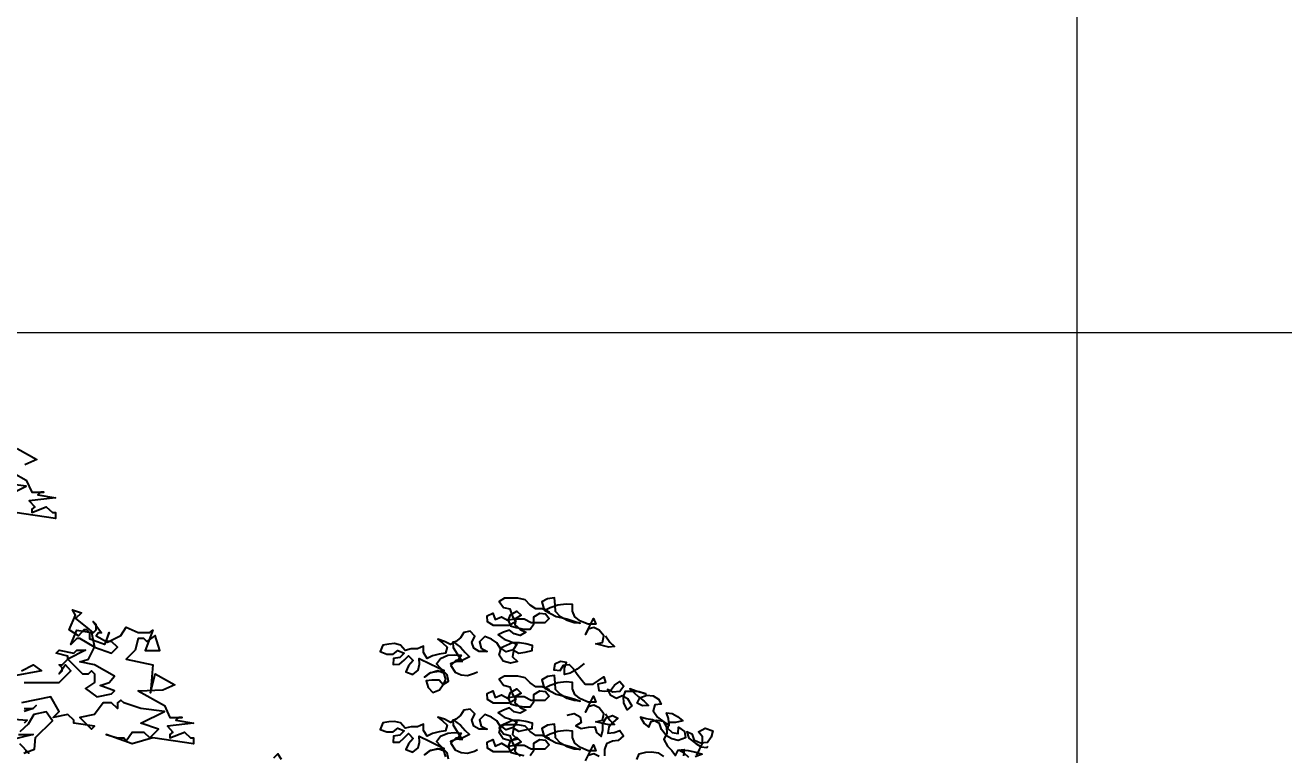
# Model space of a CAD drawing. Header units: millimetres. Extents: x 684983 to 685377, y 990360 to 990509.
# Drawn here: x 685204.124 to 685206.342, y 990445.294 to 990446.58 of the extents above; entities that cross this region are included whole.
import ezdxf

# ---------------------------------------------------------------- set-up
doc = ezdxf.new("R2010")
doc.units = ezdxf.units.MM
doc.header["$PDMODE"] = 35
doc.header["$PDSIZE"] = 0.2
for name, color, linetype in [('dim', 7, 'Continuous'), ('MAHAGONY', 7, 'Continuous'), ('SYMBOLS', 7, 'Continuous'), ('VENGA TREE', 7, 'Continuous')]:
    doc.layers.add(name, color=color, linetype=linetype)
doc.layers.add('grid', color=8, linetype='Continuous', lineweight=9)
doc.styles.add('DIM', font='ARIALN.TTF', dxfattribs={"width": 0.8, "height": 1})
doc.dimstyles.get("Standard").update_dxf_attribs({"dimtxt": 1, "dimasz": 0.18, "dimexe": 0.18, "dimexo": 0.0625, "dimgap": 0.09, "dimtad": 0, "dimrnd": 0.05, "dimzin": 0, "dimdsep": 46, "dimtxsty": 'DIM', "dimcen": 0.09, "dimse1": 1, "dimse2": 1, "dimsd1": 1, "dimsd2": 1, "dimadec": 0, "dimazin": 0, "dimtfac": 1, "dimtix": 1, "dimtofl": 0, "dimtmove": 2, "dimatfit": 3, "dimfxl": 0, "dimtolj": 1, "dimtzin": 0, "dimarcsym": 0})

# ---------------------------------------------------------------- blocks, each defined once
blk = doc.blocks.new('*D57')
at = {"layer": 'Defpoints', "color": 0, "transparency": 16777216}
for p in [(685192.3597, 990448.8721), (685192.1055, 990447.83), (685211.2073, 990443.1706)]:
    blk.add_point(p, dxfattribs=at)
at = {"layer": 'dim', "color": 0, "transparency": 16777216, "insert": (685201.9106, 990446.5424), "char_height": 1, "attachment_point": 5, "rotation": 346.2918, "style": 'DIM'}
blk.add_mtext('\\A1;19.65', dxfattribs=at)
blk = doc.blocks.new('TREE30')
at = {"color": 105, "flags": 128}
blk.add_lwpolyline([(0.1895, 3.045), (0.1975, 3.033), (0.2066, 3.025), (0.1956, 3.0239), (0.1715, 3.0299), (0.1835, 3.0329), (0.1865, 3.045), (0.1775, 3.056), (0.1675, 3.061), (0.1565, 3.0579), (0.1515, 3.0479), (0.1665, 3.078), (0.1715, 3.067), (0.1565, 3.0669), (0.1425, 3.0729), (0.1314, 3.0809), (0.1274, 3.0919), (0.1274, 3.104), (0.1154, 3.1049), (0.0994, 3.1029), (0.0854, 3.0979), (0.0754, 3.0929), (0.0964, 3.0819), (0.1164, 3.0769), (0.1295, 3.0729), (0.1415, 3.0689), (0.1305, 3.0699), (0.1174, 3.0739), (0.1044, 3.0809), (0.0954, 3.0909), (0.0944, 3.1029), (0.0934, 3.1169), (0.0804, 3.1149), (0.0694, 3.1089), (0.0734, 3.0959), (0.0834, 3.0899), (0.0704, 3.0959), (0.0584, 3.0959), (0.0474, 3.1029), (0.0383, 3.1129), (0.0243, 3.1159), (-0.0007, 3.1158), (-0.0107, 3.1098), (-0.0027, 3.0988), (0.0093, 3.0958), (0.0133, 3.0828), (0.0204, 3.0718), (0.0074, 3.0648), (-0.0217, 3.0648), (-0.0327, 3.0718), (-0.0337, 3.0828), (-0.0227, 3.0878), (-0.0187, 3.0758), (-0.0067, 3.0808), (0.0063, 3.0738), (0.0103, 3.0848), (0.0223, 3.0918), (0.0304, 3.0838), (0.0184, 3.0768), (0.0063, 3.0748), (0.0104, 3.0638), (0.0214, 3.0608), (0.0354, 3.0578), (0.0474, 3.0578), (0.0544, 3.0679), (0.0544, 3.0809), (0.0654, 3.0879), (0.0764, 3.0869), (0.0834, 3.0779), (0.0754, 3.0699), (0.0494, 3.0699), (0.0364, 3.0768), (0.0204, 3.0768), (0.0184, 3.0658), (0.0284, 3.0568), (0.0394, 3.0518), (0.0284, 3.0458), (0.0174, 3.0488), (0.0084, 3.0558), (-0.0026, 3.0518), (-0.0126, 3.0468), (-0.0016, 3.0388), (0.0104, 3.0348), (0.0224, 3.0298), (0.0154, 3.0188), (0.0024, 3.0148), (-0.0086, 3.0228), (0.0144, 3.0328), (0.0274, 3.0328), (0.0394, 3.0308), (0.0514, 3.0278), (0.0504, 3.0168), (0.0374, 3.0138), (0.0264, 3.0118), (0.0164, 3.0178), (0.0144, 3.0058), (0.0234, 2.9968), (0.0104, 2.9938), (-0.0036, 2.9977), (-0.0106, 3.0087), (-0.0076, 3.0198), (-0.0156, 3.0318), (-0.0256, 3.0388), (-0.0377, 3.0438), (-0.0477, 3.0337), (-0.0446, 3.0217), (-0.0336, 3.0157), (-0.0486, 3.0157), (-0.0587, 3.0217), (-0.0627, 3.0327), (-0.0567, 3.0447), (-0.0657, 3.0537), (-0.0777, 3.0517), (-0.0837, 3.0417), (-0.0927, 3.0347), (-0.1027, 3.0287), (-0.1137, 3.0347), (-0.1267, 3.0387), (-0.1177, 3.0317), (-0.1087, 3.0237), (-0.1117, 3.0127), (-0.1237, 3.0106), (-0.1367, 3.0076), (-0.1467, 3.0026), (-0.1537, 3.0136), (-0.1537, 3.0256), (-0.1648, 3.0206), (-0.1768, 3.0206), (-0.1878, 3.0176), (-0.1968, 3.0276), (-0.2078, 3.0306), (-0.2188, 3.0296), (-0.2298, 3.0276), (-0.2348, 3.0155), (-0.2228, 3.0106), (-0.2108, 3.0106), (-0.2018, 3.0176), (-0.1898, 3.0126), (-0.1978, 3.0046), (-0.2098, 3.0026), (-0.2108, 2.9915), (-0.1988, 2.9916), (-0.1898, 2.9996), (-0.1818, 3.0076), (-0.1727, 2.9986), (-0.1817, 2.9886), (-0.1867, 2.9776), (-0.1737, 2.9726), (-0.1637, 2.9806), (-0.1607, 2.9916), (-0.1617, 3.0026), (-0.1407, 2.9926), (-0.1147, 2.9796), (-0.1287, 2.9776), (-0.1407, 2.9756), (-0.1517, 2.9676), (-0.1407, 2.9756), (-0.1267, 2.9796), (-0.1157, 2.9756), (-0.1117, 2.9636), (-0.1166, 2.9526), (-0.1237, 2.9616), (-0.1377, 2.9616), (-0.1487, 2.9606), (-0.1447, 2.9476), (-0.1357, 2.9386), (-0.1236, 2.9436), (-0.1166, 2.9536), (-0.1066, 2.9596), (-0.1087, 2.9716), (-0.1207, 2.9836), (-0.1287, 2.9926), (-0.1217, 3.0026), (-0.1077, 3.0087), (-0.0957, 3.0097), (-0.0827, 3.0087), (-0.0897, 2.9977), (-0.1027, 2.9926), (-0.0917, 2.9977), (-0.0807, 2.9967), (-0.0897, 3.0107), (-0.0967, 3.0227), (-0.0977, 3.0337), (-0.0837, 3.0237), (-0.0747, 3.0137), (-0.0667, 3.0057), (-0.0807, 2.9987), (-0.0927, 2.9987), (-0.1017, 2.9896), (-0.0936, 2.9766), (-0.0826, 2.9716), (-0.0706, 2.9707), (-0.0576, 2.9747), (-0.0516, 2.9777)], dxfattribs=at)
at = {"color": 3, "flags": 128}
for points in [[(0.149, 2.9931), (0.136, 2.9821), (0.123, 2.9751), (0.112, 2.9721), (0.112, 2.9841), (0.116, 2.9951), (0.1049, 2.9971), (0.0939, 2.9921), (0.092, 2.9811), (0.104, 2.9801), (0.11, 2.9901), (0.121, 2.9911), (0.129, 2.9831), (0.136, 2.9731), (0.143, 2.9641), (0.151, 2.9541), (0.166, 2.9541), (0.186, 2.9681), (0.1891, 2.9571), (0.175, 2.9541), (0.1771, 2.9421), (0.1881, 2.9411), (0.1991, 2.9421), (0.2061, 2.9521), (0.2161, 2.9591), (0.2241, 2.9501), (0.2161, 2.9401), (0.2031, 2.9391), (0.1931, 2.9441), (0.1981, 2.9341), (0.2101, 2.9281), (0.2211, 2.9331), (0.2311, 2.9271), (0.2391, 2.9131), (0.2301, 2.9061), (0.2241, 2.9191), (0.2231, 2.9301), (0.2271, 2.9411), (0.2401, 2.9412), (0.2531, 2.9402), (0.2651, 2.9362), (0.2491, 2.9402), (0.2351, 2.9452), (0.2511, 2.9312), (0.2621, 2.9222), (0.2702, 2.9142), (0.2592, 2.9131), (0.2491, 2.9181), (0.2541, 2.9282), (0.2671, 2.9332), (0.2792, 2.9322), (0.2892, 2.9262), (0.2942, 2.9162), (0.2822, 2.9152), (0.2792, 2.9042), (0.2872, 2.8922), (0.2992, 2.8832), (0.3092, 2.8762), (0.3082, 2.8892), (0.3042, 2.9002), (0.3152, 2.8992), (0.3252, 2.8932), (0.3352, 2.8852), (0.3212, 2.8822), (0.3092, 2.8822), (0.3062, 2.8712), (0.3152, 2.8632), (0.3263, 2.8612), (0.3272, 2.8732), (0.3383, 2.8652), (0.3403, 2.8532), (0.3263, 2.8482), (0.3143, 2.8511), (0.3042, 2.8571), (0.2952, 2.8691), (0.2912, 2.8801), (0.2782, 2.8871), (0.2662, 2.8891), (0.2552, 2.8921), (0.2622, 2.8801), (0.2712, 2.8731), (0.2752, 2.8841), (0.2862, 2.8861), (0.2982, 2.8842), (0.3042, 2.8732), (0.3052, 2.8621), (0.2992, 2.8501), (0.3063, 2.8371), (0.3143, 2.8291), (0.3213, 2.8201), (0.3263, 2.8301), (0.3373, 2.8311), (0.3363, 2.8191)], [(0.3463, 2.8161), (0.3373, 2.8241), (0.3273, 2.8301), (0.3453, 2.8292), (0.3593, 2.8262), (0.3713, 2.8222), (0.3583, 2.8172)], [(0.3613, 2.8202), (0.3663, 2.8312), (0.3723, 2.8422), (0.3723, 2.8552), (0.3643, 2.8642), (0.3773, 2.8712), (0.3913, 2.8662), (0.3883, 2.8542), (0.3813, 2.8442), (0.3683, 2.8432), (0.3573, 2.8482), (0.3533, 2.8592), (0.3423, 2.8642), (0.3463, 2.8522), (0.3593, 2.8422), (0.3693, 2.8362), (0.3803, 2.8352), (0.3823, 2.8372)], [(0.1895, 2.8985), (0.1975, 2.8865), (0.2066, 2.8785), (0.1956, 2.8775), (0.1715, 2.8834), (0.1835, 2.8865), (0.1865, 2.8985), (0.1775, 2.9095), (0.1675, 2.9145), (0.1565, 2.9114), (0.1515, 2.9014), (0.1665, 2.9315), (0.1715, 2.9205), (0.1565, 2.9205), (0.1425, 2.9264), (0.1314, 2.9344), (0.1274, 2.9455), (0.1274, 2.9575), (0.1154, 2.9585), (0.0994, 2.9564), (0.0854, 2.9514), (0.0754, 2.9464), (0.0964, 2.9354), (0.1164, 2.9304), (0.1295, 2.9264), (0.1415, 2.9224), (0.1305, 2.9234), (0.1174, 2.9274), (0.1044, 2.9344), (0.0954, 2.9444), (0.0944, 2.9564), (0.0934, 2.9704), (0.0804, 2.9684), (0.0694, 2.9624), (0.0734, 2.9494), (0.0834, 2.9434), (0.0704, 2.9494), (0.0584, 2.9494), (0.0474, 2.9564), (0.0383, 2.9664), (0.0243, 2.9694), (-0.0007, 2.9694), (-0.0107, 2.9633), (-0.0027, 2.9523), (0.0093, 2.9493), (0.0133, 2.9363), (0.0204, 2.9253), (0.0074, 2.9183), (-0.0217, 2.9183), (-0.0327, 2.9253), (-0.0337, 2.9363), (-0.0227, 2.9413), (-0.0187, 2.9293), (-0.0067, 2.9343), (0.0063, 2.9273), (0.0103, 2.9383), (0.0223, 2.9454), (0.0304, 2.9374), (0.0184, 2.9303), (0.0063, 2.9283), (0.0104, 2.9173), (0.0214, 2.9143), (0.0354, 2.9113), (0.0474, 2.9113), (0.0544, 2.9214), (0.0544, 2.9344), (0.0654, 2.9414), (0.0764, 2.9404), (0.0834, 2.9314), (0.0754, 2.9234), (0.0494, 2.9234), (0.0364, 2.9304), (0.0204, 2.9303), (0.0184, 2.9193), (0.0284, 2.9103), (0.0394, 2.9053), (0.0284, 2.8993), (0.0174, 2.9023), (0.0084, 2.9093), (-0.0026, 2.9053), (-0.0126, 2.9003), (-0.0016, 2.8923), (0.0104, 2.8883), (0.0224, 2.8833), (0.0154, 2.8723), (0.0024, 2.8683), (-0.0086, 2.8763), (0.0144, 2.8863), (0.0274, 2.8863), (0.0394, 2.8843), (0.0514, 2.8813), (0.0504, 2.8703), (0.0374, 2.8673), (0.0264, 2.8653), (0.0164, 2.8713), (0.0144, 2.8593), (0.0234, 2.8503), (0.0104, 2.8473), (-0.0036, 2.8513), (-0.0106, 2.8623), (-0.0076, 2.8733), (-0.0156, 2.8853), (-0.0256, 2.8923), (-0.0377, 2.8973), (-0.0477, 2.8872), (-0.0446, 2.8752), (-0.0336, 2.8692), (-0.0486, 2.8692), (-0.0587, 2.8752), (-0.0627, 2.8862), (-0.0567, 2.8982), (-0.0657, 2.9072), (-0.0777, 2.9052), (-0.0837, 2.8952), (-0.0927, 2.8882), (-0.1027, 2.8822), (-0.1137, 2.8882), (-0.1267, 2.8922), (-0.1177, 2.8852), (-0.1087, 2.8772), (-0.1117, 2.8662), (-0.1237, 2.8642), (-0.1367, 2.8611), (-0.1467, 2.8561), (-0.1537, 2.8671), (-0.1537, 2.8791), (-0.1648, 2.8741), (-0.1768, 2.8741), (-0.1878, 2.8711), (-0.1968, 2.8811), (-0.2078, 2.8841), (-0.2188, 2.8831), (-0.2298, 2.8811), (-0.2348, 2.8691), (-0.2228, 2.8641), (-0.2108, 2.8641), (-0.2018, 2.8711), (-0.1898, 2.8661), (-0.1978, 2.8581), (-0.2098, 2.8561), (-0.2108, 2.8451), (-0.1988, 2.8451), (-0.1898, 2.8531), (-0.1818, 2.8611), (-0.1727, 2.8521), (-0.1817, 2.8421), (-0.1867, 2.8311), (-0.1737, 2.8261), (-0.1637, 2.8341), (-0.1607, 2.8451), (-0.1617, 2.8561), (-0.1407, 2.8461), (-0.1147, 2.8331), (-0.1287, 2.8311), (-0.1407, 2.8291), (-0.1517, 2.8211), (-0.1407, 2.8291), (-0.1267, 2.8331), (-0.1157, 2.8291), (-0.1117, 2.8171)], [(-0.1066, 2.8131), (-0.1087, 2.8251), (-0.1207, 2.8371), (-0.1287, 2.8461), (-0.1217, 2.8561), (-0.1077, 2.8622), (-0.0957, 2.8632), (-0.0827, 2.8622), (-0.0897, 2.8512), (-0.1027, 2.8462), (-0.0917, 2.8512), (-0.0807, 2.8502), (-0.0897, 2.8642), (-0.0967, 2.8762), (-0.0977, 2.8872), (-0.0837, 2.8772), (-0.0747, 2.8672), (-0.0667, 2.8592), (-0.0807, 2.8522), (-0.0927, 2.8522), (-0.1017, 2.8432), (-0.0936, 2.8302), (-0.0826, 2.8252), (-0.0706, 2.8242), (-0.0576, 2.8282), (-0.0516, 2.8312)], [(0.1174, 2.8959), (0.1304, 2.8989), (0.1414, 2.8929), (0.1434, 2.8819), (0.1334, 2.8759), (0.1434, 2.8709), (0.1574, 2.8729), (0.1694, 2.8739), (0.1725, 2.8629), (0.1815, 2.8559), (0.1845, 2.867), (0.1845, 2.88), (0.1905, 2.891), (0.2025, 2.895), (0.2125, 2.89), (0.2035, 2.882), (0.1955, 2.873), (0.1935, 2.862), (0.2055, 2.863), (0.2165, 2.867), (0.2235, 2.857), (0.2135, 2.848), (0.2025, 2.847), (0.1915, 2.8419), (0.1875, 2.8309), (0.1875, 2.8189)], [(0.2486, 2.812), (0.2526, 2.823), (0.2656, 2.826), (0.2766, 2.827), (0.2886, 2.825), (0.2986, 2.818)], [(0.1775, 2.8179), (0.1675, 2.8229), (0.1565, 2.8199)], [(0.1515, 2.8099), (0.1665, 2.8399), (0.1715, 2.8289), (0.1565, 2.8289), (0.1425, 2.8349), (0.1314, 2.8429), (0.1274, 2.8539), (0.1274, 2.8659), (0.1154, 2.8669), (0.0994, 2.8649), (0.0854, 2.8599), (0.0754, 2.8548), (0.0964, 2.8439), (0.1164, 2.8389), (0.1295, 2.8349), (0.1415, 2.8309), (0.1305, 2.8319), (0.1174, 2.8359), (0.1044, 2.8429), (0.0954, 2.8529), (0.0944, 2.8649), (0.0934, 2.8789), (0.0804, 2.8769), (0.0694, 2.8709), (0.0734, 2.8578), (0.0834, 2.8519), (0.0704, 2.8578), (0.0584, 2.8578), (0.0474, 2.8648), (0.0383, 2.8748), (0.0243, 2.8778), (-0.0007, 2.8778), (-0.0107, 2.8718), (-0.0027, 2.8608), (0.0093, 2.8578), (0.0133, 2.8448), (0.0204, 2.8338), (0.0074, 2.8268), (-0.0217, 2.8267), (-0.0327, 2.8337), (-0.0337, 2.8447), (-0.0227, 2.8498), (-0.0187, 2.8377), (-0.0067, 2.8428), (0.0063, 2.8358), (0.0103, 2.8468), (0.0223, 2.8538), (0.0304, 2.8458), (0.0184, 2.8388), (0.0063, 2.8368), (0.0104, 2.8258), (0.0214, 2.8228), (0.0354, 2.8198)], [(0.0474, 2.8198), (0.0544, 2.8298), (0.0544, 2.8428), (0.0654, 2.8498), (0.0764, 2.8488), (0.0834, 2.8398), (0.0754, 2.8318), (0.0494, 2.8318), (0.0364, 2.8388), (0.0204, 2.8388), (0.0184, 2.8278), (0.0284, 2.8188)], [(-0.421, 2.812), (-0.4281, 2.823), (-0.4361, 2.815)]]:
    blk.add_lwpolyline(points, dxfattribs=at)
blk = doc.blocks.new('A$C7BFB01F8')
at = {"layer": 'SYMBOLS', "color": 99}
for points in [[(2.7888, 3.4699), (2.8407, 3.441), (2.8087, 3.4266)], [(2.7439, 3.4249), (2.813, 3.3864), (2.8273, 3.3543), (2.8596, 3.3543), (2.8515, 3.3543), (2.8435, 3.3479), (2.89, 3.3398), (2.821, 3.3318), (2.8354, 3.3158), (2.8273, 3.3093), (2.8273, 3.3012), (2.8659, 3.3158), (2.882, 3.3012), (2.89, 3.3012), (2.89, 3.2852), (2.7823, 3.3012)], [(2.7503, 3.3398), (2.813, 3.3704), (2.7503, 3.3784)], [(2.9427, 3.021), (2.9732, 2.9969), (2.9894, 2.9824), (2.9973, 2.9905), (2.9973, 3.005), (2.9894, 3.013), (3.0118, 2.9824), (3.0038, 2.9824), (2.9973, 2.9745), (3.0279, 2.9584), (3.0625, 2.9757), (3.0769, 2.9981), (3.109, 2.9836), (3.1396, 2.9836), (3.1475, 2.99), (3.1275, 2.9359), (3.166, 2.9359), (3.154, 2.9757), (3.1315, 2.9596), (3.1235, 2.9676), (3.109, 2.9676), (3.1011, 2.9371), (3.0769, 2.913), (3.1475, 2.8986), (3.1417, 2.8241), (3.154, 2.8744), (3.2059, 2.8455), (3.1739, 2.8311), (3.1112, 2.8283), (3.109, 2.8294), (3.1781, 2.7909), (3.1925, 2.7588), (3.2248, 2.7588), (3.2167, 2.7588), (3.2087, 2.7523), (3.2552, 2.7443), (3.1862, 2.7363), (3.2006, 2.7203), (3.1925, 2.7138), (3.1925, 2.7057), (3.2311, 2.7203), (3.2472, 2.7057), (3.2552, 2.7057), (3.2552, 2.6897), (3.1475, 2.7057), (3.0929, 2.6897), (3.0239, 2.7138), (3.0544, 2.7057), (3.0705, 2.7057), (3.0769, 2.6977), (3.0929, 2.7203), (3.1235, 2.7203), (3.1396, 2.7057), (3.1621, 2.7283), (3.1155, 2.7443), (3.1781, 2.7749), (3.1155, 2.7829), (3.0705, 2.7974), (3.0625, 2.8053), (3.0544, 2.7974), (3.0544, 2.7829), (3.0384, 2.7974), (3.0159, 2.7974), (2.9934, 2.7667), (2.9548, 2.7588), (2.9855, 2.7283), (2.9934, 2.7363), (2.9388, 2.7443), (2.9388, 2.7523), (2.9228, 2.7667), (2.8842, 2.7588), (2.9002, 2.7749), (2.8778, 2.8134), (2.8007, 2.7974)], [(2.8071, 2.7829), (2.8311, 2.7829), (2.8392, 2.7909), (2.8311, 2.7829), (2.8071, 2.7749)], [(2.7236, 2.7588), (2.8151, 2.7523), (2.8071, 2.7443)], [(2.7925, 2.7138), (2.8311, 2.7138), (2.7621, 2.6977)], [(2.8007, 2.8825), (2.8311, 2.8986), (2.8536, 2.8825), (2.7765, 2.868)], [(2.8071, 2.852), (2.9002, 2.852), (2.9307, 2.8825), (2.9164, 2.8986), (2.9002, 2.8744), (2.9082, 2.8825), (2.9082, 2.8905), (2.9002, 2.8986), (2.9082, 2.8986), (2.9228, 2.913), (2.9228, 2.9211), (2.8922, 2.929), (2.9002, 2.9371), (2.9388, 2.929), (2.9469, 2.9371), (2.9692, 2.9371), (2.9228, 2.913), (2.9613, 2.8744), (2.9774, 2.8744), (2.9855, 2.8825), (2.9934, 2.8744), (2.9934, 2.852), (2.9692, 2.8359), (2.9998, 2.8134), (3.0384, 2.8213), (3.0465, 2.8294), (3.0079, 2.8439), (3.0319, 2.852), (3.0465, 2.868), (2.9934, 2.8986), (2.9548, 2.9066), (2.9774, 2.913), (2.9934, 2.945), (2.9548, 2.9676), (2.9469, 2.9676), (2.9307, 2.9516), (2.9469, 2.99), (2.9855, 2.9836), (2.9934, 2.945), (3.0384, 2.929), (3.0544, 2.945), (3.0384, 2.9596), (3.0239, 2.9596), (3.0319, 2.9836), (3.0198, 2.952), (2.9813, 2.9664), (2.9813, 2.9824), (2.9732, 2.9905), (2.9652, 2.9905), (2.9508, 2.9745), (2.9267, 2.9905), (2.9427, 3.0291), (2.9347, 3.0435), (2.9588, 3.0355), (2.9427, 3.021), (2.9427, 3.021)], [(2.8064, 2.6645), (2.8345, 2.6751), (2.8375, 2.7059), (2.8822, 2.7501), (2.8657, 2.7741), (2.833, 2.767), (2.8177, 2.741), (2.7958, 2.7214)], [(2.7953, 2.6901), (2.8195, 2.6647), (2.8112, 2.6714)]]:
    blk.add_lwpolyline(points, dxfattribs=at)

msp = doc.modelspace()

# ---------------------------------------------------------------- linework, layer by layer
at = {"layer": 'grid'}
for p, q in [((685205.9771, 990509.1548), (685205.9771, 990370.8996)), ((685221.1591, 990446.0381), (685118.727, 990446.0381))]:
    msp.add_line(p, q, dxfattribs=at)

# ---------------------------------------------------------------- block references
at = {"layer": 'MAHAGONY', "color": 7, "xscale": 0.9355958136093464, "yscale": 0.9355958136093464, "zscale": 0.9355958136093464}
msp.add_blockref('TREE30', (685204.9695, 990442.655, 98.101), dxfattribs=at)
at = {"layer": 'VENGA TREE', "xscale": 0.666594931465463, "yscale": 0.666594931465463, "zscale": 0.666594931465463}
msp.add_blockref('A$C7BFB01F8', (685202.2508, 990443.521, 98.152), dxfattribs=at)

# ---------------------------------------------------------------- dimensions: what is measured, and where the dimension line sits
at = {"layer": 'dim'}
dim = msp.add_aligned_dim(p1=(685211.2073, 990443.1706), p2=(685192.1055, 990447.83), distance=-1.0727, dimstyle='Standard', dxfattribs=at)
dim.commit()
dim.dimension.update_dxf_attribs({"geometry": '*D57', "text_midpoint": (685201.9106, 990446.5424)})

doc.saveas('drawing.dxf')
